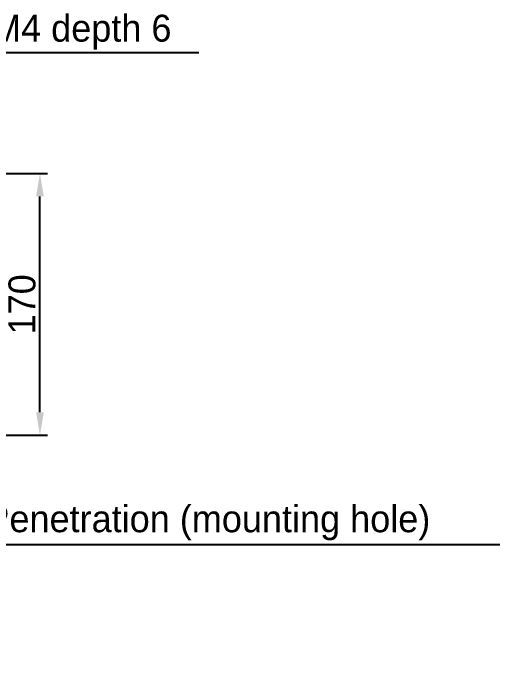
# Model space of a CAD drawing. Header units: millimetres. Extents: x 4086 to 8300, y 123 to 1549.
# Drawn here: x 7061.3 to 7187.6, y 701.6 to 873.6 of the extents above; entities that cross this region are included whole.
import ezdxf
from ezdxf import colors
from ezdxf.entities.mleader import LeaderData, LeaderLine
from ezdxf.math import Vec2, Vec3

# ---------------------------------------------------------------- set-up
doc = ezdxf.new("R2010")
doc.units = ezdxf.units.MM
doc.layers.add('尺寸标注', color=7, linetype='Continuous')
doc.layers.add('标注层', color=7, linetype='Continuous', lineweight=0)
doc.styles.add('思源黑', font='SourceHanSansCN-Normal.ttf')
doc.dimstyles.new('尺寸标注_细节_1_2比例', dxfattribs={"dimtxt": 7, "dimasz": 6, "dimexe": 2, "dimexo": 1.5, "dimgap": 1, "dimtad": 1, "dimlfac": 2, "dimdsep": 46, "dimtxsty": '思源黑', "dimcen": 0.09, "dimadec": 0, "dimazin": 0, "dimtp": 0.01, "dimtm": 0.01, "dimtfac": 1, "dimtofl": 0, "dimtmove": 0, "dimatfit": 3, "dimfxl": 1, "dimtolj": 1, "dimarcsym": 0})

# ---------------------------------------------------------------- blocks, each defined once
blk = doc.blocks.new('*D1343')
at = {"layer": 'Defpoints', "color": 0}
for p in [(6998.08, 832.04), (7068.22, 832.04), (6998.08, 764.04)]:
    blk.add_point(p, dxfattribs=at)
at = {"layer": '标注层', "color": 0, "lineweight": -2}
for p, q in [((6999.58, 832.04), (7070.22, 832.04)), ((7068.22, 770.04), (7068.22, 826.04)), ((6999.58, 764.04), (7070.22, 764.04))]:
    blk.add_line(p, q, dxfattribs=at)
at = {"layer": '标注层', "color": 0}
for points in [[(7069.22, 826.04), (7067.22, 826.04), (7068.22, 832.04)], [(7067.22, 770.04), (7069.22, 770.04), (7068.22, 764.04)]]:
    blk.add_solid(points, dxfattribs=at)
at = {"layer": '标注层', "color": 0, "insert": (7063.59, 798.04), "char_height": 7, "attachment_point": 5, "rotation": 90, "style": '思源黑'}
blk.add_mtext('\\A1;170', dxfattribs=at)

msp = doc.modelspace()

# ---------------------------------------------------------------- dimensions: what is measured, and where the dimension line sits
at = {"layer": '标注层'}
dim = msp.add_linear_dim(base=(7068.2154, 832.0407), p1=(6998.0826, 764.0407), p2=(6998.0826, 832.0407), angle=90, text='170', dimstyle='尺寸标注_细节_1_2比例', dxfattribs=at)
dim.commit()
dim.dimension.update_dxf_attribs({"geometry": '*D1343', "text_midpoint": (7068.2154, 798.0407), "dimtype": 160})

# ---------------------------------------------------------------- leaders
at = {"layer": '尺寸标注'}
ml = msp.add_multileader_mtext('Standard', dxfattribs=at)
ml.set_content('{\\C256;4}×{\\C256;M4 \\A1;\\fSource Han Sans CN Normal|b0|i0|c0|p34;\\C7;depth \\fSource Han Sans CN Normal|b0|i0|c134|p34;\\C256;6}', style='思源黑')
ml.set_leader_properties()
ml.build(insert=Vec2(0, 0))
ml.multileader.update_dxf_attribs({"text_left_attachment_type": 5, "text_right_attachment_type": 5, "dogleg_length": 1, "arrow_head_size": 6})
ctx = ml.context
ctx.base_point, ctx.char_height, ctx.arrow_head_size, ctx.plane_origin = Vec3(7042.8595, 863.4093), 7, 6, Vec3(6994.1725, 818.5513)
ctx.left_attachment, ctx.right_attachment = 5, 5
notes = []
notes.append((ctx, [(0, (1, 1, 0), (7041.8595, 863.4093), (1, 0), 1, [(0, [(6994.1725, 818.5513)], 0, [])])]))
ctx.mtext.insert, ctx.mtext.flow_direction = Vec3(7044.8595, 873.2392), 5
ml = msp.add_multileader_mtext('Standard', dxfattribs=at)
ml.set_content('{\\C256;4}×{\\C256;φ9 \\A1;Penetration (mounting hole)}', style='思源黑')
ml.set_leader_properties()
ml.build(insert=Vec2(0, 0))
ml.multileader.update_dxf_attribs({"text_left_attachment_type": 5, "text_right_attachment_type": 5, "dogleg_length": 1, "arrow_head_size": 6})
ctx = ml.context
ctx.base_point, ctx.char_height, ctx.arrow_head_size, ctx.plane_origin = Vec3(7027.5081, 735.6743), 7, 6, Vec3(6988.4826, 768.0407)
ctx.left_attachment, ctx.right_attachment = 5, 5
notes.append((ctx, [(0, (1, 1, 0), (7026.5081, 735.6743), (1, 0), 1, [(0, [(6988.4826, 768.0407)], 0, [])])]))
ctx.mtext.insert, ctx.mtext.flow_direction = Vec3(7029.5081, 745.8777), 5
for ctx, leaders in notes:
    for number, flags, end, landing, length, lines in leaders:
        leader = LeaderData()
        leader.index, (leader.has_last_leader_line, leader.has_dogleg_vector, leader.attachment_direction) = number, flags
        leader.last_leader_point, leader.dogleg_vector, leader.dogleg_length = Vec3(end), Vec3(landing), length
        for number, points, colour, breaks in lines:
            line = LeaderLine()
            line.index, line.vertices, line.color, line.breaks = number, Vec3.list(points), colors.encode_raw_color(colour), breaks
            leader.lines.append(line)
        ctx.leaders.append(leader)

doc.saveas('drawing.dxf')
